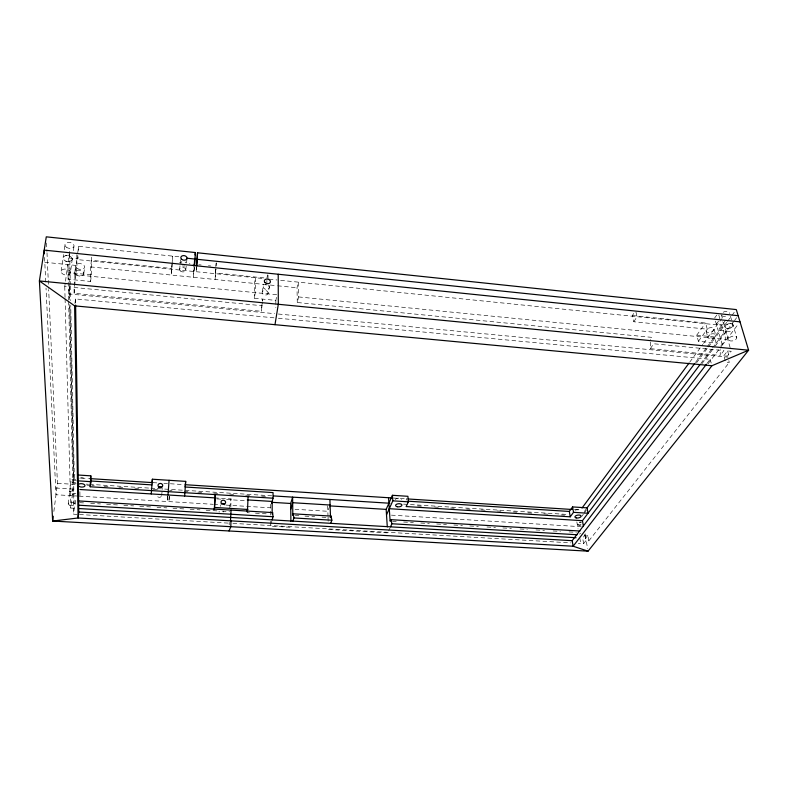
<?xml version="1.0" encoding="UTF-8"?>
<svg xmlns="http://www.w3.org/2000/svg" width="788" height="788" viewBox="0 0 788 788"><rect width="100%" height="100%" fill="white"/><g stroke="black" fill="none" stroke-linecap="round" stroke-linejoin="round"><path stroke-width="0.59" stroke-dasharray="3.94 2.96" d="M90.59 281.464L91.388 274.894L69.029 272.668L68.132 279.248L90.59 281.464L90.61 266.905L91.428 260.296L171.745 268.491L172.06 264.995M91.388 274.894L91.438 255.509M270.432 521.242L270.422 526.138L290.949 527.32M270.442 515.135L270.461 502.232M266.876 283.621L266.886 280.38M267.999 279.041L268.019 274.707M650.415 342.071L650.327 348.68L720.222 355.398L720.262 348.877M76.8 254.691L76.948 265.526L74.042 287.462L74.141 293.303L261.34 311.299L262.463 302.415M262.473 301.302L262.493 299.085L261.34 311.299M254.268 298.278L254.455 283.453L255.509 277.77L255.332 292.634L254.268 298.278L275.849 300.395L277.041 294.791L74.85 274.697L76.869 259.538L264.344 278.676M230.835 507.039L231.032 498.883L214.671 497.868M229.19 524.857L229.249 522.414M229.623 507.758L231.032 498.883M70.378 273.012A4.708 2.965 10.5 0 0 64.064 269.092A4.708 2.965 10.5 0 0 62.882 274.086A4.708 2.965 10.5 0 0 70.378 273.012L72.22 259.311M75.894 493.554L72.545 494.066L69.639 492.411L71.018 480.522M215.557 268.649L215.144 279.484L216.119 269.378M216.247 266.117L216.365 262.867M196.429 266.974L196.182 271.712L196.734 267.034M193.976 271.496L194.232 266.748M169.233 495.967L168.888 501.611L169.538 496.164M167.588 495.879L167.243 501.513L167.874 496.066M172.099 263.182L171.292 275.051L172.72 256.149L172.188 262M74.141 293.303L74.781 286.014M179.644 269.309L179.999 265.812M180.235 263.478L180.708 258.76M161.648 495.494L162.358 488.915M185.781 269.929L186.401 264.118M186.529 262.936L187.032 258.228M77.047 514.397L73.56 514.2L74.239 508.27L69.777 304.217M75.155 504.231L75.815 498.43M194.518 266.807L193.306 277.277L193.996 264.256L189.15 263.753M74.239 508.27L70.753 508.063L72.979 489.082M76.101 483.477L73.648 483.33L74.318 477.607L70.743 305.498M68.241 503.867L69.649 492.126M83.823 273.564L84.661 266.974M53.87 511.481L57.445 483.31L48.669 289.56M74.929 303.557L75.53 298.938L274.973 317.919M74.771 272.668L75.648 266.058M77.746 252.909L78.623 246.329L178.817 256.78M69.62 251.402L68.714 257.971L77.815 258.897L78.248 255.617M68.615 300.051L67.798 264.601L64.754 286.556L69.403 287.009L68.467 293.894L274.648 313.663M72.26 259.075C71.787 254.81 62.528 253.933 63.217 258.927C65.818 263.704 74.653 261.862 72.752 255.47M73.412 250.663L74.062 245.846M215.646 266.492L216.129 263.025M215.882 269.496L215.4 272.953L266.896 278.213L267.575 274.815M61.169 271.131L63.552 254.524M64.242 249.707L64.921 244.901M262.217 291.836L263.704 284.133M268.019 293.609A3.044 2.285 12.8 0 0 264.344 290.417A3.044 2.285 12.8 0 0 262.985 294.141A3.044 2.285 12.8 0 0 268.019 293.609L269.161 287.975M269.23 287.738L269.693 285.453M297.263 302.503L297.027 287.748L298.347 282.143L298.593 296.928L297.263 302.503L652.119 337.392L650.455 339.874M247.491 511.077L247.117 512.673L249.501 512.821M271.003 524.059L271.87 520.927M329.719 506.073L327.847 511.284L291.964 509.107M388.622 530.866L390.021 527.842M406.135 500.094L407.022 498.193M69.649 491.978L70.201 491.338M632.37 315.555L705.546 323.031L707.269 329.177L633.818 321.76L632.37 315.555L634.291 312.511M633.818 321.76L637.049 316.697L635.581 310.472M650.327 348.68L653.666 343.755L723.936 350.581L720.222 355.398M696.75 335.195L714.499 336.959L716.223 343.056L698.414 341.303L696.75 335.195L705.546 323.031M714.598 318.037L716.765 315.062M698.414 341.303L707.269 329.177M718.528 321.169L716.341 324.134L723.512 324.863L722.626 321.819M689.717 362.155L702.817 344.405M703.546 343.42L721.739 318.776M725.492 320.352L718.104 330.271L732.485 331.728M584.282 511.599L586.37 508.792M695.459 362.5L706.442 347.764M707.171 346.779L723.512 324.863M581.849 516.268L583.317 514.298M584.056 513.313L586.262 510.368M696.582 362.726L707.614 347.961M708.353 346.976L726.733 322.371M727.472 321.386L731.146 316.471M731.885 315.486L734.83 311.546M700.759 363.593L711.81 348.926M712.539 347.951L725.305 330.999L730.565 349.035M701.901 363.721L714.47 347.055M715.208 346.08L733.707 321.573M734.446 320.588L736.672 317.653M707.191 363.219L710.155 359.318L277.415 318.145M720.892 345.893L725.846 339.382L721.778 325.346L277.78 280.045M707.939 363.928L721.404 346.257M722.074 345.39L738.642 323.651M583.642 543.612L582.677 538.115L584.923 535.21L587.828 535.377L588.823 540.883L585.908 540.716L583.642 543.612L578.274 543.296M723.857 355.743L727.58 350.936L731.225 351.29L727.472 356.097L723.857 355.743L725.669 362.076L729.304 362.421L728.082 358.205M587.828 535.377L585.573 538.283L582.677 538.115M588.823 540.883L729.304 362.421M69.896 491.574L72.663 490.757L75.815 491.633M581.14 524.847C576.205 526.63 576.737 521.223 581.337 522.149M65.621 255.686L66.172 255.588M69.669 261.498L69.127 261.596M66.763 255.558L67.354 255.568M68.546 261.626L67.955 261.616M79.509 514.534L229.209 523.173M232.893 523.38L570.906 542.873M328.419 529.477L387.686 532.885M79.618 502.665L84.533 502.961M90.669 503.325L100.5 503.916M106.646 504.281L117.698 504.941M123.844 505.315L133.664 505.896M139.811 506.26L150.872 506.93M157.009 507.295L166.839 507.876M172.986 508.25L184.037 508.91M190.184 509.275L200.004 509.856M206.151 510.23L217.202 510.89M222.118 511.185L229.544 511.629M255.46 513.175L266.206 513.815M295.254 515.549L298.898 515.766M304.976 516.13L314.707 516.711M321.996 517.145L329.295 517.578M392.572 521.361L396.246 521.577M403.594 522.02L413.395 522.602M420.753 523.045L429.332 523.557M436.68 524L446.481 524.581M453.839 525.025L462.418 525.537M469.766 525.97L478.346 526.482M486.925 526.995L495.494 527.507M502.852 527.95L511.432 528.462M520.011 528.975L527.359 529.418M535.938 529.93L544.518 530.442M553.087 530.954L560.445 531.388M569.025 531.9L576.373 532.343M55.672 488.008L75.274 489.23M216.798 498.902L221.674 499.208M226.55 499.513L246.063 500.715M78.761 496.125L55.997 494.746L46.029 288.034M79.224 496.154L212.937 504.29M213.735 504.34L219.872 504.714M226.008 505.088L270.451 507.797M391.409 515.155L581.278 526.709M76.259 480.739L72.782 480.522L73.461 474.721L75.776 474.869M86.227 484.118L88.512 484.265M89.586 484.334L149.641 488.117M150.872 488.196L183.959 490.284M185.19 490.353L272.215 495.839M403.554 504.123L567.163 514.436M57.445 483.31L75.855 484.462M86.907 485.162L90.59 485.388M91.822 485.467L94.274 485.625M104.095 486.235L110.231 486.62M118.83 487.161L124.967 487.545M134.787 488.166L140.924 488.55M153.197 489.328L156.881 489.555M169.578 490.353L172.03 490.51M184.293 491.279L187.977 491.515M197.798 492.126L203.934 492.51M213.745 493.13L219.882 493.515M229.702 494.135L234.607 494.44M245.649 495.14L250.554 495.445M261.596 496.135L266.511 496.45M417.433 505.935L423.56 506.32M434.612 507.019L438.286 507.245M450.559 508.014L454.243 508.25M466.506 509.018L470.19 509.255M481.232 509.944L486.137 510.25M497.189 510.949L500.863 511.176M513.136 511.954L516.82 512.18M527.861 512.88L532.767 513.185M543.809 513.875L548.714 514.19M560.987 514.958L564.671 515.194M81.164 478.04L88.463 478.513M153.256 482.66L156.822 482.886M163.835 483.339L167.509 483.576M170.356 483.753L184.077 484.64M393.429 498.046L406.884 498.902M574.432 509.629L580.549 510.023M74.042 287.462L262.443 305.754M278.312 314.018L728.191 357.171M298.593 296.928L725.846 339.382M269.122 279.159L277.012 279.967M44.788 262.276L76.948 265.526M90.61 266.905L266.866 284.704M270.264 285.049L276.352 285.66M277.563 285.788L297.027 287.748M179.457 262.749L181.88 263.005M198.812 264.748L201.216 264.995M208.426 265.743L210.839 265.989M67.955 255.647L68.556 255.755M67.354 261.537L66.763 261.429M66.182 261.261L65.631 261.055M69.127 255.933L69.689 256.139M730.427 316.244L732.082 321.819M732.416 322.932L736.78 337.589A4.216 2.285 -16 0 1 730.831 340.987A4.216 2.285 -16 0 1 730.446 336.998A4.216 2.285 -16 0 1 736.78 337.589M721.375 314.747L722.35 318.086M723.65 322.548L728.595 339.48M718.804 315.111L719.986 319.189M727.58 350.936L729.412 357.289M715.465 321.09L722.123 344.277M714.046 329.157A4.098 2.275 -15.7 0 1 708.274 332.477A4.098 2.275 -15.7 0 1 707.87 328.517A4.098 2.275 -15.7 0 1 714.046 329.157L715.79 335.284A4.117 2.265 -15.6 0 1 709.988 338.594A4.117 2.265 -15.6 0 1 709.594 334.654A4.117 2.265 -15.6 0 1 715.79 335.284M706.078 330.96L707.791 337.077M710.155 359.318L711.633 364.657M585.169 534.963L587.641 548.852M584.942 534.766L585.908 540.716M579.781 537.948L580.736 543.444M576.826 521.873L578.047 528.975M44.552 257.41L45.803 283.316M46.551 242.96L46.945 251.549M46.994 252.771L48.61 288.329M327.67 505.768L327.995 516.14M328.035 517.352L328.182 522.198M64.754 286.556L65.049 297.628M65.089 298.859L70.753 508.063M68.714 257.971L69.245 282.459M69.275 283.69L69.62 299.607M69.728 304.503L73.648 483.33M68.645 301.272L73.56 514.2M69.669 253.864L70.309 284.596M70.339 285.827L70.644 300.573M69.403 287.009L69.669 299.302M74.85 274.697L74.988 283.581M75.53 298.938L75.599 303.833M77.776 255.302L77.815 258.897M79.893 491.742L79.952 496.204M78.623 246.329L78.692 252.337M275.849 300.395L275.859 307.694M268.147 285.473A3.063 2.285 12.9 0 1 267.703 289.245A3.063 2.285 12.9 0 1 263.231 287.068A3.063 2.285 12.9 0 1 267.034 284.931M220.63 506.359A2.305 1.99 8.8 0 1 220.364 505.216M585.179 533.801A3.103 1.399 -8.4 0 1 585.001 534.54M584.617 534.914A3.103 1.399 -8.4 0 1 584.056 535.239M579.259 534.205A3.103 1.399 -8.4 0 1 579.643 533.831M580.195 533.506A3.103 1.399 -8.4 0 1 580.884 533.23M723.207 312.255A4.147 2.315 -16.6 0 1 727.688 311.398A4.147 2.315 -16.6 0 1 729.343 313.545M725.6 316.165A4.147 2.315 -16.6 0 1 721.572 315.318M575.122 510.25A3.113 1.448 -8.6 0 1 578.885 509.757A3.113 1.448 -8.6 0 1 579.948 511.343M395.29 499.572A3.172 1.576 -4 0 1 398.679 498.174A3.172 1.576 -4 0 1 401.525 499.543M580.805 524.936A3.083 1.409 -8.5 0 1 577.19 523.862A3.083 1.409 -8.5 0 1 581.249 522.149M162.308 488.402A2.344 1.99 3.1 0 1 162.239 489.427M157.925 489.634A2.344 1.99 3.1 0 1 157.679 488.619M184.747 265.94A3.103 2.285 8.8 0 1 182.383 265.93M180.373 262.896A3.103 2.285 8.8 0 1 181.9 261.665M184.983 261.98A3.103 2.285 8.8 0 1 186.057 262.936M79.736 478.227A3.457 1.714 5 0 1 83.498 478.089A3.457 1.714 5 0 1 85.636 479.823M75.638 482.66A3.418 1.684 5.2 0 1 70.979 480.739A3.418 1.684 5.2 0 1 75.756 479.547M161.274 496.46A2.315 1.98 2.8 0 1 157.019 495.209M219.162 512.259A2.285 1.98 8.6 0 1 219.192 511.235M223.378 511.008A2.285 1.98 8.6 0 1 223.654 512.013M725.029 326.399L724.96 327.03C726.556 330.093 732.554 328.33 733.076 325.139C731.52 322.154 726.3 323.769 725.029 326.399M727.137 328.547A4.186 2.305 -16.3 0 0 733.076 325.168A4.186 2.305 -16.3 0 0 726.832 324.508A4.186 2.305 -16.3 0 0 727.137 328.547M180.452 271.013A3.083 2.285 8.7 0 0 185.643 270.511A3.083 2.285 8.7 0 0 182.048 267.339A3.083 2.285 8.7 0 0 180.452 271.013M76.978 268.245A4.551 2.896 10.1 0 0 84.513 267.713A4.551 2.896 10.1 0 0 78.977 263.556A4.551 2.896 10.1 0 0 76.978 268.245M76.111 274.845A4.57 2.896 10 0 0 83.676 274.303A4.57 2.896 10 0 0 78.111 270.166A4.57 2.896 10 0 0 76.111 274.845M66.29 247.166A4.62 2.994 11.2 0 0 73.914 246.614A4.62 2.994 11.2 0 0 68.26 242.31A4.62 2.994 11.2 0 0 66.29 247.166M69.314 505.088A3.467 1.655 4.8 0 0 75.057 504.655A3.467 1.655 4.8 0 0 70.713 502.389A3.467 1.655 4.8 0 0 69.314 505.088"/><path stroke-width="1.18" d="M272.165 513.018L272.175 501.434L247.304 499.897M271.604 503.562L273.052 498.213L273.052 492.599L185.397 487.023M273.052 498.213L90.187 486.767L90.817 475.834L78.091 475.016M90.797 483.271L90.817 475.834M247.491 511.077L248.062 496.647M247.127 511.51L247.166 509.186M230.49 520.927L231.061 510.092M230.953 520.858L230.815 526.699L229.042 530.964M214.267 509.54L215.282 494.598L214.434 509.629M196.872 265.861L197.552 252.781L736.297 309.576L748.6 350.207L588.055 551.167L52.658 521.045L39.4 280.942L46.275 236.833L195.345 252.544L194.656 265.635M196.488 265.783L197.552 252.781M185.101 486.964L185.682 481.379L152.379 479.222L152.074 482.581M185.682 481.379L184.638 496.007M194.291 265.556L194.666 258.434L196.852 258.661M169.075 480.306L168.002 494.972M152.379 479.222L151.257 493.938M90.187 486.767L90.797 481.005L151.976 484.896M75.618 305.064L78.761 512.013L78.091 517.982L52.658 521.045L53.269 516.258M195.079 254.898L195.345 252.544M274.982 324.686L278.312 304.276L278.213 274.244M272.165 514.17L272.609 512.584L78.357 500.922M272.165 519.893L273.052 516.721L272.609 512.584M290.89 521.223L290.713 503.483L292.614 497.13L292.821 515.401L293.313 513.825L331.078 516.091L331.846 520.208L330.694 523.33M290.772 509.028L292.683 502.714L330.093 505.029M292.89 521.104L293.875 517.952L293.313 513.825M330.507 517.657L331.078 516.091M387.292 526.876L386.15 509.383L392.424 495.297L407.918 496.302L408.351 501.828L406.115 506.546L570.236 516.82L573.526 512.318L572.59 506.93L587.07 507.856L694.72 363.485M386.504 514.86L392.818 500.843L392.424 495.297M579.938 531.023L390.828 519.676L390.119 521.213L388.543 497.73M390.493 526.837L391.922 523.764L390.828 519.676M570.236 516.82L569.32 511.451L572.59 506.93M582.007 508.053L688.988 363.14M583.484 526.551L582.44 520.681L700.02 364.578M588.055 551.167L573.132 546.232L572.187 540.676L706.452 364.194M711.928 365.731L573.132 546.232L78.091 517.982L74.624 305.862L39.4 280.942L748.6 350.207L711.928 365.731L74.624 305.862M78.948 508.546L576.087 537.731M78.761 512.013L572.187 540.676M214.838 507.472L247.875 509.462M78.898 505.216L273.052 516.721M293.875 517.952L331.846 520.208M391.922 523.764L577.111 534.747M79.864 489.506L215.183 497.908M389.272 508.703L582.44 520.681M271.653 502.301L290.713 503.483M330.103 505.916L386.15 509.383M408.135 501.198L569.32 511.451M77.421 480.808L90.196 481.626M392.818 500.843L408.351 501.828M573.526 512.318L588.045 513.244L587.07 507.856M273.387 495.918L389.883 503.256M89.674 478.592L152.892 482.64M185.219 484.709L392.207 497.967M408.105 498.981L571.99 509.472M187.032 258.228L195 259.065M197.217 259.291L738.149 315.692M740.011 321.849L44.207 250.121L44.384 253.815M329.906 499.474L330.467 516.504M221.073 503.975A2.305 1.99 8.8 0 1 224.738 504.724M158.457 487.26A2.344 1.99 3.1 0 1 161.757 487.476M221.526 503.453A2.315 2 8.9 0 0 225.476 503.01A2.315 2 8.9 0 0 222.906 500.242A2.315 2 8.9 0 0 221.526 503.453M576.195 517.923A3.122 1.448 -8.5 0 0 581.091 516.317A3.122 1.448 -8.5 0 0 576.767 515.342A3.122 1.448 -8.5 0 0 576.195 517.923M397.26 506.743A3.182 1.566 -4 0 0 401.939 505.059A3.182 1.566 -4 0 0 397.103 504.034A3.182 1.566 -4 0 0 397.26 506.743M159.077 487.082A2.354 1.99 3.3 0 0 162.712 485.575A2.354 1.99 3.3 0 0 159.304 483.635A2.354 1.99 3.3 0 0 159.077 487.082M79.105 486.423A3.467 1.704 4.9 0 0 84.887 486.019A3.467 1.704 4.9 0 0 80.632 483.655A3.467 1.704 4.9 0 0 79.105 486.423M181.634 259.301A3.122 2.295 8.9 0 0 186.894 258.809A3.122 2.295 8.9 0 0 183.259 255.607A3.122 2.295 8.9 0 0 181.634 259.301M264.916 282.488A3.083 2.295 12.9 0 0 270.166 282.587A3.083 2.295 12.9 0 0 267.063 279.031A3.083 2.295 12.9 0 0 264.916 282.488"/></g></svg>
